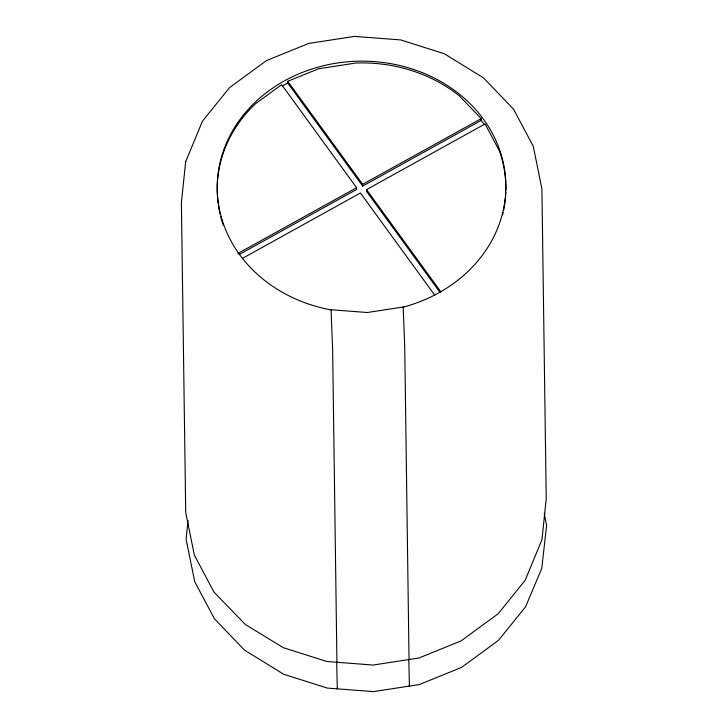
<?xml version="1.0" encoding="UTF-8"?>
<svg xmlns="http://www.w3.org/2000/svg" width="728" height="728" viewBox="0 0 728 728"><rect width="100%" height="100%" fill="white"/><g stroke="black" fill="none" stroke-linecap="round" stroke-linejoin="round"><path stroke-width="1.09" d="M336.928 662.28L332.641 350.022L331.067 309.764M409.036 659.523L404.741 347.256L403.175 306.998M188.052 520.374L186.095 539.157L194.722 581.69L214.405 618.745L244.453 650.068L283.665 674.255L327.272 688.087L373.546 691.6L419.328 684.557L461.507 667.44L498.507 640.331L525.561 606.824L541.769 568.395L546.61 525.343L544.226 513.331M282.364 85.94L287.769 83.065L287.742 81.299L318.646 68.751L355.764 63.045A144.326 125.735 -0.8 0 1 459.432 95.932L481.217 118.646L481.244 120.411L484.584 124.761M238.029 253.389L356.574 187.706L281.645 84.675L255.492 103.74A144.326 125.735 -0.8 0 0 218.136 203.203M481.244 120.411L362.699 186.095L362.671 184.321L481.217 118.646M239.048 254.609L356.602 189.471L356.574 187.706M242.879 258.14L360.433 193.002L434.689 295.113M440.149 292.583L366.557 191.4L366.53 189.626L485.075 123.942L499.344 150.814A144.326 125.735 -0.8 0 1 505.76 183.138M287.742 81.299L362.671 184.321M366.53 189.626L440.795 291.737M287.769 83.065L362.699 186.095M409.318 685.421L409.409 686.085L408.799 659.577M337.21 688.188L337.301 688.843L336.691 662.334M505.796 192.183A144.326 125.735 -0.8 0 1 505.541 196.742M505.332 199.017A144.326 125.735 -0.8 0 1 503.621 210.31M503.139 212.531A144.326 125.735 -0.8 0 1 502.62 214.742M223.378 225.443A144.326 125.735 -0.8 0 1 220.739 216.689M220.184 214.46A144.326 125.735 -0.8 0 1 218.455 205.469M505.805 184.266A144.326 125.735 -0.8 0 1 505.86 189.917M185.667 161.78L181.39 202.657L185.722 512.594L194.358 555.127L214.041 592.183L245.327 624.478L283.301 647.683L326.899 661.515L373.173 665.037L418.955 657.994L461.143 640.868L498.134 613.768L525.188 580.261L541.969 539.657L546.237 498.78L541.905 188.843L533.278 146.31L513.595 109.255L483.547 77.932L444.335 53.745L400.728 39.913L354.454 36.4L308.672 43.443L266.494 60.56L229.493 87.669L202.439 121.176L185.667 161.78M404.44 306.806L367.312 312.512L329.793 309.664A144.326 125.735 -0.8 0 1 240.085 119.365A144.326 125.735 -0.8 0 1 476.34 110.319A144.326 125.735 -0.8 0 1 404.44 306.806"/></g></svg>
